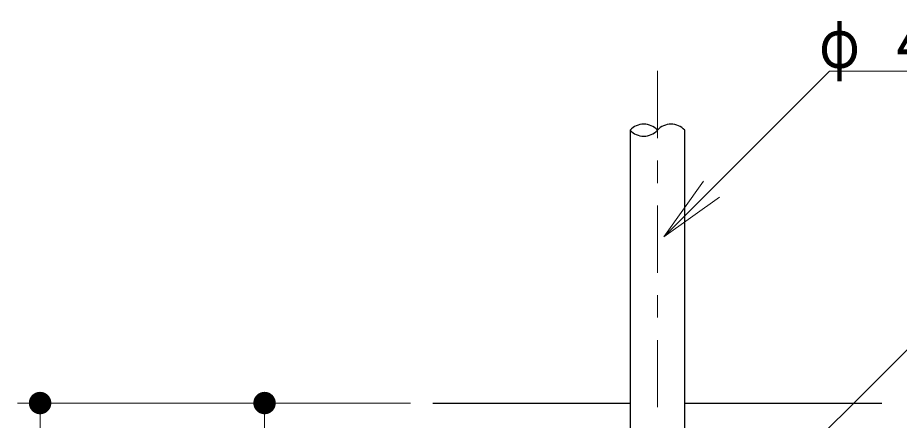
# Model space of a CAD drawing. Units: millimetres on the paper. Extents: x -385 to 0, y 0 to 267.
# Drawn here: x -137.66 to -98.38, y 191.94 to 209.9 of the extents above; entities that cross this region are included whole.
import ezdxf

# ---------------------------------------------------------------- set-up
doc = ezdxf.new("R2010")
doc.units = ezdxf.units.MM
doc.linetypes.add('USER2', pattern=[6, 3, -1, 1, -1])
doc.layers.add('LY_1', color=7, linetype='Continuous', lineweight=13)
doc.styles.add('ＭＳ ゴシック', font='')
doc.styles.get('ＭＳ ゴシック').set_extended_font_data('MS Gothic')

# ---------------------------------------------------------------- blocks, each defined once
blk = doc.blocks.new('filled_dot')
at = {"color": 0, "linetype": 'Continuous', "lineweight": -2, "const_width": 1.25}
blk.add_lwpolyline([(-0.625, 0, 1), (0.625, 0, 1)], format="xyb", close=True, dxfattribs=at)

msp = doc.modelspace()

# ---------------------------------------------------------------- linework, layer by layer
at = {"layer": 'LY_1', "linetype": 'USER2'}
msp.add_line((-109.164, 207.522), (-109.164, 162.93), dxfattribs=at)
at = {"layer": 'LY_1', "lineweight": 25}
for p, q in [((-110.379, 204.88), (-110.379, 172.713)), ((-107.949, 204.88), (-107.949, 172.713)), ((-119.164, 192.713), (-110.379, 192.713)), ((-107.949, 192.713), (-99.164, 192.713))]:
    msp.add_line(p, q, dxfattribs=at)
at = {"layer": 'LY_1'}
for p, q in [((-108.871, 200.129), (-107.104, 202.604)), ((-108.871, 200.129), (-106.75, 202.251)), ((-106.397, 201.897), (-108.871, 200.129)), ((-120.164, 192.713), (-137.664, 192.713)), ((-136.664, 165.213), (-136.664, 192.713)), ((-126.664, 187.713), (-126.664, 192.713))]:
    msp.add_line(p, q, dxfattribs=at)
for points in [[(-108.871, 200.129), (-101.492, 207.509), (-71.418, 207.509)], [(-107.252, 185.875), (-94.905, 198.223), (-76.905, 198.223)]]:
    msp.add_lwpolyline(points, dxfattribs=at)
at = {"layer": 'LY_1', "lineweight": 25}
for centre, start, end in [((-109.771, 204.329), 42.2156, 137.7844), ((-108.556, 204.329), 42.2156, 137.7844), ((-109.771, 205.431), 222.2156, 317.7844)]:
    msp.add_arc(centre, 0.82, start, end, dxfattribs=at)

# ---------------------------------------------------------------- block references
at = {"layer": 'LY_1', "xscale": 0.4, "yscale": 0.4, "rotation": 270}
for p in [(-136.664, 192.713), (-126.664, 192.713)]:
    msp.add_blockref('filled_dot', p, dxfattribs=at)

# ---------------------------------------------------------------- texts
at = {"layer": 'LY_1', "insert": (-101.961, 208.459), "char_height": 2.199, "attachment_point": 4, "style": 'ＭＳ ゴシック'}
msp.add_mtext('\\T1.63;\\W0.8;φ４２．７×３．５\u3000', dxfattribs=at)

doc.saveas('drawing.dxf')
